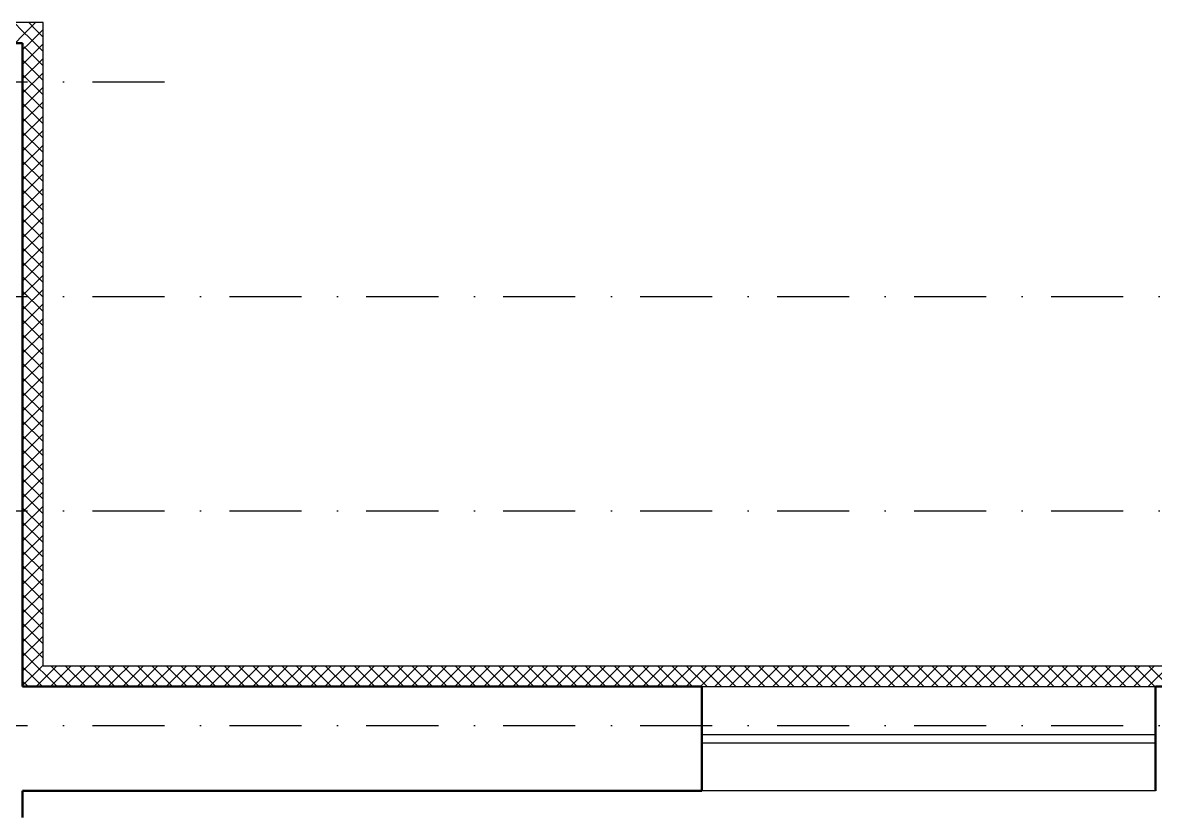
# Model space of a CAD drawing. Extents: x -1560602 to 321118, y -2308202 to -430103.
# Drawn here: x -1509164 to -1503619, y -2191396 to -2187506 of the extents above; entities that cross this region are included whole.
import ezdxf

# ---------------------------------------------------------------- set-up
doc = ezdxf.new("R2010")
doc.units = 0
doc.header["$MEASUREMENT"] = 0
doc.linetypes.add('Dot & Dashed', pattern=[670.277762, 352.777767, -176.388884, 0, -141.111112])
doc.linetypes.add('Штрихпунктирная', pattern=[0.670278, 0.352778, -0.176389, 0, -0.141111])
for name, color, linetype in [('Оси', 253, 'Dot & Dashed'), ('отделка', 240, 'CONTINUOUS'), ('Утеплитель', 6, 'CONTINUOUS')]:
    doc.layers.add(name, color=color, linetype=linetype)
doc.layers.add('стены', color=5, linetype='CONTINUOUS', lineweight=50)

msp = doc.modelspace()

# ---------------------------------------------------------------- linework, layer by layer
at = {"layer": 'Оси', "color": 0, "linetype": 'Штрихпунктирная', "lineweight": -3, "ltscale": 1000}
for p, q in [((-1556419, -2187796.2), (-1508353.7, -2187796.2)), ((-1556419, -2188846.2), (-1496963.7, -2188846.2)), ((-1556419, -2189896.2), (-1496963.7, -2189896.2)), ((-1556419, -2190946.2), (-1496963.7, -2190946.2))]:
    msp.add_line(p, q, dxfattribs=at)
at = {"layer": 'отделка', "color": 0, "ltscale": 100}
for p, q in [((-1505838.7, -2190755.9), (-1503618.7, -2190755.9)), ((-1505838.7, -2190990.9), (-1503618.7, -2190990.9)), ((-1505838.7, -2191030.9), (-1503618.7, -2191030.9)), ((-1503618.7, -2191265.9), (-1505838.7, -2191265.9))]:
    msp.add_line(p, q, dxfattribs=at)
at = {"layer": 'стены', "color": 0, "linetype": 'Continuous'}
for p, q in [((-1509163.7, -2187605.8), (-1510063.7, -2187605.8)), ((-1509163.7, -2190755.9), (-1509163.7, -2187605.8)), ((-1509163.7, -2187605.8), (-1509163.7, -2187605.8)), ((-1505838.7, -2190755.9), (-1509163.7, -2190755.9)), ((-1505838.7, -2190755.9), (-1505838.7, -2190825.9)), ((-1505838.7, -2190755.9), (-1505838.7, -2190825.9)), ((-1501643.7, -2190755.9), (-1503618.7, -2190755.9)), ((-1503618.7, -2190755.9), (-1503618.7, -2190825.9)), ((-1503618.7, -2190755.9), (-1503618.7, -2190825.9)), ((-1505838.7, -2190825.9), (-1505838.7, -2191265.9)), ((-1503618.7, -2190825.9), (-1503618.7, -2191265.9)), ((-1509163.7, -2191395.9), (-1509163.7, -2191265.9)), ((-1509163.7, -2191265.9), (-1505838.7, -2191265.9)), ((-1509163.7, -2191395.9), (-1509163.7, -2191395.9))]:
    msp.add_line(p, q, dxfattribs=at)
at = {"layer": 'Утеплитель', "color": 0, "linetype": 'Continuous'}
for p, q in [((-1509163.7, -2187505.8), (-1512283.7, -2187505.8)), ((-1509163.7, -2187547), (-1509204.9, -2187505.8)), ((-1509063.7, -2187505.8), (-1509163.7, -2187505.8)), ((-1509163.7, -2187568.7), (-1509100.9, -2187505.8)), ((-1509125.9, -2187584.8), (-1509163.7, -2187547)), ((-1509094.8, -2187545.3), (-1509134.2, -2187505.8)), ((-1509130.2, -2187605.8), (-1509063.7, -2187539.4)), ((-1509063.7, -2187576.3), (-1509094.8, -2187545.3)), ((-1509063.7, -2190655.9), (-1509063.7, -2187505.8)), ((-1509200.9, -2187605.8), (-1509163.7, -2187568.7)), ((-1509163.7, -2187639.4), (-1509130.2, -2187605.8)), ((-1509163.7, -2187710.1), (-1509063.7, -2187610.1)), ((-1509104.9, -2187605.8), (-1509125.9, -2187584.8)), ((-1509063.7, -2187647), (-1509104.9, -2187605.8)), ((-1509063.7, -2187717.7), (-1509157, -2187624.4)), ((-1509163.7, -2187780.8), (-1509063.7, -2187680.8)), ((-1509063.7, -2187788.4), (-1509163.7, -2187688.4)), ((-1509163.7, -2187851.5), (-1509063.7, -2187751.5)), ((-1509063.7, -2187859.1), (-1509163.7, -2187759.1)), ((-1509163.7, -2187922.3), (-1509063.7, -2187822.3)), ((-1509063.7, -2187929.9), (-1509163.7, -2187829.9)), ((-1509163.7, -2187993), (-1509063.7, -2187893)), ((-1509063.7, -2188000.6), (-1509163.7, -2187900.6)), ((-1509163.7, -2188063.7), (-1509063.7, -2187963.7)), ((-1509063.7, -2188071.3), (-1509163.7, -2187971.3)), ((-1509163.7, -2188134.4), (-1509063.7, -2188034.4)), ((-1509063.7, -2188142), (-1509163.7, -2188042)), ((-1509163.7, -2188205.1), (-1509063.7, -2188105.1)), ((-1509063.7, -2188212.7), (-1509163.7, -2188112.7)), ((-1509163.7, -2188275.8), (-1509063.7, -2188175.8)), ((-1509063.7, -2188283.4), (-1509163.7, -2188183.4)), ((-1509163.7, -2188346.5), (-1509063.7, -2188246.5)), ((-1509063.7, -2188354.1), (-1509163.7, -2188254.1)), ((-1509163.7, -2188417.2), (-1509063.7, -2188317.2)), ((-1509063.7, -2188424.8), (-1509163.7, -2188324.8)), ((-1509163.7, -2188487.9), (-1509063.7, -2188387.9)), ((-1509063.7, -2188495.5), (-1509163.7, -2188395.5)), ((-1509163.7, -2188558.6), (-1509063.7, -2188458.6)), ((-1509063.7, -2188566.2), (-1509163.7, -2188466.2)), ((-1509163.7, -2188629.4), (-1509063.7, -2188529.4)), ((-1509063.7, -2188637), (-1509163.7, -2188537)), ((-1509163.7, -2188700.1), (-1509063.7, -2188600.1)), ((-1509063.7, -2188707.7), (-1509163.7, -2188607.7)), ((-1509163.7, -2188770.8), (-1509063.7, -2188670.8)), ((-1509063.7, -2188778.4), (-1509163.7, -2188678.4)), ((-1509163.7, -2188841.5), (-1509063.7, -2188741.5)), ((-1509063.7, -2188849.1), (-1509163.7, -2188749.1)), ((-1509163.7, -2188912.2), (-1509063.7, -2188812.2)), ((-1509063.7, -2188919.8), (-1509163.7, -2188819.8)), ((-1509163.7, -2188982.9), (-1509063.7, -2188882.9)), ((-1509063.7, -2188990.5), (-1509163.7, -2188890.5)), ((-1509163.7, -2189053.6), (-1509063.7, -2188953.6)), ((-1509063.7, -2189061.2), (-1509163.7, -2188961.2)), ((-1509163.7, -2189124.3), (-1509063.7, -2189024.3)), ((-1509063.7, -2189131.9), (-1509163.7, -2189031.9)), ((-1509163.7, -2189195), (-1509063.7, -2189095)), ((-1509063.7, -2189202.6), (-1509163.7, -2189102.6)), ((-1509163.7, -2189265.8), (-1509063.7, -2189165.8)), ((-1509063.7, -2189273.4), (-1509163.7, -2189173.4)), ((-1509163.7, -2189336.5), (-1509063.7, -2189236.5)), ((-1509063.7, -2189344.1), (-1509163.7, -2189244.1)), ((-1509163.7, -2189407.2), (-1509063.7, -2189307.2)), ((-1509063.7, -2189414.8), (-1509163.7, -2189314.8)), ((-1509163.7, -2189477.9), (-1509063.7, -2189377.9)), ((-1509063.7, -2189485.5), (-1509163.7, -2189385.5)), ((-1509163.7, -2189548.6), (-1509063.7, -2189448.6)), ((-1509063.7, -2189556.2), (-1509163.7, -2189456.2)), ((-1509163.7, -2189619.3), (-1509063.7, -2189519.3)), ((-1509063.7, -2189626.9), (-1509163.7, -2189526.9)), ((-1509163.7, -2189690), (-1509063.7, -2189590)), ((-1509063.7, -2189697.6), (-1509163.7, -2189597.6)), ((-1509163.7, -2189760.7), (-1509063.7, -2189660.7)), ((-1509063.7, -2189768.3), (-1509163.7, -2189668.3)), ((-1509163.7, -2189831.4), (-1509063.7, -2189731.4)), ((-1509063.7, -2189839), (-1509163.7, -2189739)), ((-1509163.7, -2189902.2), (-1509063.7, -2189802.2)), ((-1509063.7, -2189909.7), (-1509163.7, -2189809.7)), ((-1509163.7, -2189972.9), (-1509063.7, -2189872.9)), ((-1509063.7, -2189980.5), (-1509163.7, -2189880.5)), ((-1509163.7, -2190043.6), (-1509063.7, -2189943.6)), ((-1509063.7, -2190051.2), (-1509163.7, -2189951.2)), ((-1509163.7, -2190114.3), (-1509063.7, -2190014.3)), ((-1509063.7, -2190121.9), (-1509163.7, -2190021.9)), ((-1509163.7, -2190185), (-1509063.7, -2190085)), ((-1509063.7, -2190192.6), (-1509163.7, -2190092.6)), ((-1509163.7, -2190255.7), (-1509063.7, -2190155.7)), ((-1509063.7, -2190263.3), (-1509163.7, -2190163.3)), ((-1509163.7, -2190326.4), (-1509063.7, -2190226.4)), ((-1509063.7, -2190334), (-1509163.7, -2190234)), ((-1509163.7, -2190397.1), (-1509063.7, -2190297.1)), ((-1509063.7, -2190404.7), (-1509163.7, -2190304.7)), ((-1509163.7, -2190467.8), (-1509063.7, -2190367.8)), ((-1509063.7, -2190475.4), (-1509163.7, -2190375.4)), ((-1509163.7, -2190538.5), (-1509063.7, -2190438.5)), ((-1509063.7, -2190546.1), (-1509163.7, -2190446.1)), ((-1509163.7, -2190609.3), (-1509063.7, -2190509.3)), ((-1509063.7, -2190616.9), (-1509163.7, -2190516.9)), ((-1509095.4, -2190655.9), (-1509163.7, -2190587.6)), ((-1509139.6, -2190655.9), (-1509063.7, -2190580)), ((-1509163.7, -2190680), (-1509139.6, -2190655.9)), ((-1509163.7, -2190750.7), (-1509068.9, -2190655.9)), ((-1509108.8, -2190713.2), (-1509163.7, -2190658.3)), ((-1509077.7, -2190673.6), (-1509095.4, -2190655.9)), ((-1509068.9, -2190655.9), (-1509063.7, -2190650.7)), ((-1508698.7, -2190655.9), (-1509063.7, -2190655.9)), ((-1509063.7, -2190721.4), (-1508998.2, -2190655.9)), ((-1509027.5, -2190755.9), (-1508927.5, -2190655.9)), ((-1508924.7, -2190755.9), (-1509024.7, -2190655.9)), ((-1508956.8, -2190755.9), (-1508856.8, -2190655.9)), ((-1508854, -2190755.9), (-1508954, -2190655.9)), ((-1508886.1, -2190755.9), (-1508786.1, -2190655.9)), ((-1508783.3, -2190755.9), (-1508883.3, -2190655.9)), ((-1508815.4, -2190755.9), (-1508715.4, -2190655.9)), ((-1508712.6, -2190755.9), (-1508812.6, -2190655.9)), ((-1508698.7, -2190699), (-1508741.9, -2190655.9)), ((-1498163.7, -2190655.9), (-1508698.7, -2190655.9)), ((-1508698.7, -2190709.9), (-1508644.7, -2190655.9)), ((-1508673.9, -2190755.9), (-1508573.9, -2190655.9)), ((-1508571.2, -2190755.9), (-1508671.2, -2190655.9)), ((-1508603.2, -2190755.9), (-1508503.2, -2190655.9)), ((-1508500.5, -2190755.9), (-1508600.5, -2190655.9)), ((-1508532.5, -2190755.9), (-1508432.5, -2190655.9)), ((-1508429.8, -2190755.9), (-1508529.8, -2190655.9)), ((-1508461.8, -2190755.9), (-1508361.8, -2190655.9)), ((-1508359, -2190755.9), (-1508459, -2190655.9)), ((-1508391.1, -2190755.9), (-1508291.1, -2190655.9)), ((-1508288.3, -2190755.9), (-1508388.3, -2190655.9)), ((-1508320.4, -2190755.9), (-1508220.4, -2190655.9)), ((-1508217.6, -2190755.9), (-1508317.6, -2190655.9)), ((-1508249.7, -2190755.9), (-1508149.7, -2190655.9)), ((-1508146.9, -2190755.9), (-1508246.9, -2190655.9)), ((-1508179, -2190755.9), (-1508079, -2190655.9)), ((-1508076.2, -2190755.9), (-1508176.2, -2190655.9)), ((-1508108.3, -2190755.9), (-1508008.3, -2190655.9)), ((-1508005.5, -2190755.9), (-1508105.5, -2190655.9)), ((-1508037.5, -2190755.9), (-1507937.5, -2190655.9)), ((-1507934.8, -2190755.9), (-1508034.8, -2190655.9)), ((-1507966.8, -2190755.9), (-1507866.8, -2190655.9)), ((-1507864.1, -2190755.9), (-1507964.1, -2190655.9)), ((-1507896.1, -2190755.9), (-1507796.1, -2190655.9)), ((-1507793.4, -2190755.9), (-1507893.4, -2190655.9)), ((-1507825.4, -2190755.9), (-1507725.4, -2190655.9)), ((-1507722.6, -2190755.9), (-1507822.6, -2190655.9)), ((-1507754.7, -2190755.9), (-1507654.7, -2190655.9)), ((-1507651.9, -2190755.9), (-1507751.9, -2190655.9)), ((-1507684, -2190755.9), (-1507584, -2190655.9)), ((-1507581.2, -2190755.9), (-1507681.2, -2190655.9)), ((-1507613.3, -2190755.9), (-1507513.3, -2190655.9)), ((-1507510.5, -2190755.9), (-1507610.5, -2190655.9)), ((-1507542.6, -2190755.9), (-1507442.6, -2190655.9)), ((-1507439.8, -2190755.9), (-1507539.8, -2190655.9)), ((-1507471.9, -2190755.9), (-1507371.9, -2190655.9)), ((-1507369.1, -2190755.9), (-1507469.1, -2190655.9)), ((-1507401.1, -2190755.9), (-1507301.1, -2190655.9)), ((-1507298.4, -2190755.9), (-1507398.4, -2190655.9)), ((-1507330.4, -2190755.9), (-1507230.4, -2190655.9)), ((-1507227.7, -2190755.9), (-1507327.7, -2190655.9)), ((-1507259.7, -2190755.9), (-1507159.7, -2190655.9)), ((-1507157, -2190755.9), (-1507257, -2190655.9)), ((-1507189, -2190755.9), (-1507089, -2190655.9)), ((-1507086.3, -2190755.9), (-1507186.3, -2190655.9)), ((-1507118.3, -2190755.9), (-1507018.3, -2190655.9)), ((-1507015.5, -2190755.9), (-1507115.5, -2190655.9)), ((-1507047.6, -2190755.9), (-1506947.6, -2190655.9)), ((-1506944.8, -2190755.9), (-1507044.8, -2190655.9)), ((-1506976.9, -2190755.9), (-1506876.9, -2190655.9)), ((-1506874.1, -2190755.9), (-1506974.1, -2190655.9)), ((-1506906.2, -2190755.9), (-1506806.2, -2190655.9)), ((-1506803.4, -2190755.9), (-1506903.4, -2190655.9)), ((-1506835.5, -2190755.9), (-1506735.5, -2190655.9)), ((-1506732.7, -2190755.9), (-1506832.7, -2190655.9)), ((-1506764.8, -2190755.9), (-1506664.8, -2190655.9)), ((-1506662, -2190755.9), (-1506762, -2190655.9)), ((-1506694, -2190755.9), (-1506594, -2190655.9)), ((-1506591.3, -2190755.9), (-1506691.3, -2190655.9)), ((-1506623.3, -2190755.9), (-1506523.3, -2190655.9)), ((-1506520.6, -2190755.9), (-1506620.6, -2190655.9)), ((-1506552.6, -2190755.9), (-1506452.6, -2190655.9)), ((-1506449.9, -2190755.9), (-1506549.9, -2190655.9)), ((-1506481.9, -2190755.9), (-1506381.9, -2190655.9)), ((-1506379.1, -2190755.9), (-1506479.1, -2190655.9)), ((-1506411.2, -2190755.9), (-1506311.2, -2190655.9)), ((-1506308.4, -2190755.9), (-1506408.4, -2190655.9)), ((-1506340.5, -2190755.9), (-1506240.5, -2190655.9)), ((-1506237.7, -2190755.9), (-1506337.7, -2190655.9)), ((-1506269.8, -2190755.9), (-1506169.8, -2190655.9)), ((-1506167, -2190755.9), (-1506267, -2190655.9)), ((-1506199.1, -2190755.9), (-1506099.1, -2190655.9)), ((-1506096.3, -2190755.9), (-1506196.3, -2190655.9)), ((-1506128.4, -2190755.9), (-1506028.4, -2190655.9)), ((-1506025.6, -2190755.9), (-1506125.6, -2190655.9)), ((-1506057.6, -2190755.9), (-1505957.6, -2190655.9)), ((-1505954.9, -2190755.9), (-1506054.9, -2190655.9)), ((-1505986.9, -2190755.9), (-1505886.9, -2190655.9)), ((-1505884.2, -2190755.9), (-1505984.2, -2190655.9)), ((-1505916.2, -2190755.9), (-1505816.2, -2190655.9)), ((-1505813.5, -2190755.9), (-1505913.5, -2190655.9)), ((-1505845.5, -2190755.9), (-1505745.5, -2190655.9)), ((-1505742.7, -2190755.9), (-1505842.7, -2190655.9)), ((-1505774.8, -2190755.9), (-1505674.8, -2190655.9)), ((-1505672, -2190755.9), (-1505772, -2190655.9)), ((-1505704.1, -2190755.9), (-1505604.1, -2190655.9)), ((-1505601.3, -2190755.9), (-1505701.3, -2190655.9)), ((-1505633.4, -2190755.9), (-1505533.4, -2190655.9)), ((-1505530.6, -2190755.9), (-1505630.6, -2190655.9)), ((-1505562.7, -2190755.9), (-1505462.7, -2190655.9)), ((-1505459.9, -2190755.9), (-1505559.9, -2190655.9)), ((-1505492, -2190755.9), (-1505392, -2190655.9)), ((-1505389.2, -2190755.9), (-1505489.2, -2190655.9)), ((-1505421.3, -2190755.9), (-1505321.3, -2190655.9)), ((-1505318.5, -2190755.9), (-1505418.5, -2190655.9)), ((-1505350.5, -2190755.9), (-1505250.5, -2190655.9)), ((-1505247.8, -2190755.9), (-1505347.8, -2190655.9)), ((-1505279.8, -2190755.9), (-1505179.8, -2190655.9)), ((-1505177.1, -2190755.9), (-1505277.1, -2190655.9)), ((-1505209.1, -2190755.9), (-1505109.1, -2190655.9)), ((-1505106.4, -2190755.9), (-1505206.4, -2190655.9)), ((-1505138.4, -2190755.9), (-1505038.4, -2190655.9)), ((-1505035.6, -2190755.9), (-1505135.6, -2190655.9)), ((-1505067.7, -2190755.9), (-1504967.7, -2190655.9)), ((-1504964.9, -2190755.9), (-1505064.9, -2190655.9)), ((-1504997, -2190755.9), (-1504897, -2190655.9)), ((-1504894.2, -2190755.9), (-1504994.2, -2190655.9)), ((-1504926.3, -2190755.9), (-1504826.3, -2190655.9)), ((-1504823.5, -2190755.9), (-1504923.5, -2190655.9)), ((-1504855.6, -2190755.9), (-1504755.6, -2190655.9)), ((-1504752.8, -2190755.9), (-1504852.8, -2190655.9)), ((-1504784.9, -2190755.9), (-1504684.9, -2190655.9)), ((-1504682.1, -2190755.9), (-1504782.1, -2190655.9)), ((-1504714.1, -2190755.9), (-1504614.1, -2190655.9)), ((-1504611.4, -2190755.9), (-1504711.4, -2190655.9)), ((-1504643.4, -2190755.9), (-1504543.4, -2190655.9)), ((-1504540.7, -2190755.9), (-1504640.7, -2190655.9)), ((-1504572.7, -2190755.9), (-1504472.7, -2190655.9)), ((-1504470, -2190755.9), (-1504570, -2190655.9)), ((-1504502, -2190755.9), (-1504402, -2190655.9)), ((-1504399.2, -2190755.9), (-1504499.2, -2190655.9)), ((-1504431.3, -2190755.9), (-1504331.3, -2190655.9)), ((-1504328.5, -2190755.9), (-1504428.5, -2190655.9)), ((-1504360.6, -2190755.9), (-1504260.6, -2190655.9)), ((-1504257.8, -2190755.9), (-1504357.8, -2190655.9)), ((-1504289.9, -2190755.9), (-1504189.9, -2190655.9)), ((-1504187.1, -2190755.9), (-1504287.1, -2190655.9)), ((-1504219.2, -2190755.9), (-1504119.2, -2190655.9)), ((-1504116.4, -2190755.9), (-1504216.4, -2190655.9)), ((-1504148.5, -2190755.9), (-1504048.5, -2190655.9)), ((-1504045.7, -2190755.9), (-1504145.7, -2190655.9)), ((-1504077.7, -2190755.9), (-1503977.7, -2190655.9)), ((-1503975, -2190755.9), (-1504075, -2190655.9)), ((-1504007, -2190755.9), (-1503907, -2190655.9)), ((-1503904.3, -2190755.9), (-1504004.3, -2190655.9)), ((-1503936.3, -2190755.9), (-1503836.3, -2190655.9)), ((-1503833.6, -2190755.9), (-1503933.6, -2190655.9)), ((-1503865.6, -2190755.9), (-1503765.6, -2190655.9)), ((-1503762.8, -2190755.9), (-1503862.8, -2190655.9)), ((-1503794.9, -2190755.9), (-1503694.9, -2190655.9)), ((-1503692.1, -2190755.9), (-1503792.1, -2190655.9)), ((-1503724.2, -2190755.9), (-1503624.2, -2190655.9)), ((-1503621.4, -2190755.9), (-1503721.4, -2190655.9)), ((-1503653.5, -2190755.9), (-1503553.5, -2190655.9)), ((-1503550.7, -2190755.9), (-1503650.7, -2190655.9)), ((-1509066.2, -2190755.9), (-1509108.8, -2190713.2)), ((-1509063.7, -2190687.6), (-1509077.7, -2190673.6)), ((-1508995.4, -2190755.9), (-1509063.7, -2190687.6)), ((-1508744.7, -2190755.9), (-1508698.7, -2190709.9)), ((-1508641.9, -2190755.9), (-1508698.7, -2190699)), ((-1509140, -2190752.7), (-1509163.7, -2190729)), ((-1509136.9, -2190755.9), (-1509140, -2190752.7)), ((-1509098.2, -2190755.9), (-1509063.7, -2190721.4))]:
    msp.add_line(p, q, dxfattribs=at)

doc.saveas('drawing.dxf')
